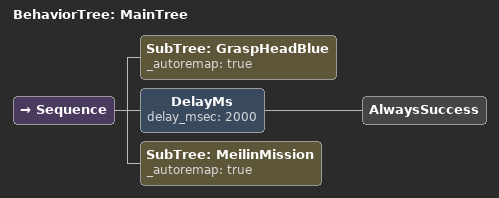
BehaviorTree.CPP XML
<?xml version="1.0"?>
<root BTCPP_format="4" main_tree_to_execute="MainTree">

  <include path="grasp_head_blue.xml"/>
  <include path="meilin_mission.xml"/>

  <BehaviorTree ID="MainTree">
    <Sequence>
      <SubTree ID="GraspHeadBlue"    _autoremap="true"/>
      <DelayMs delay_msec="2000">
          <AlwaysSuccess/>
      </DelayMs>
      <SubTree ID="MeilinMission" _autoremap="true"/>
    </Sequence>
  </BehaviorTree>

</root>
